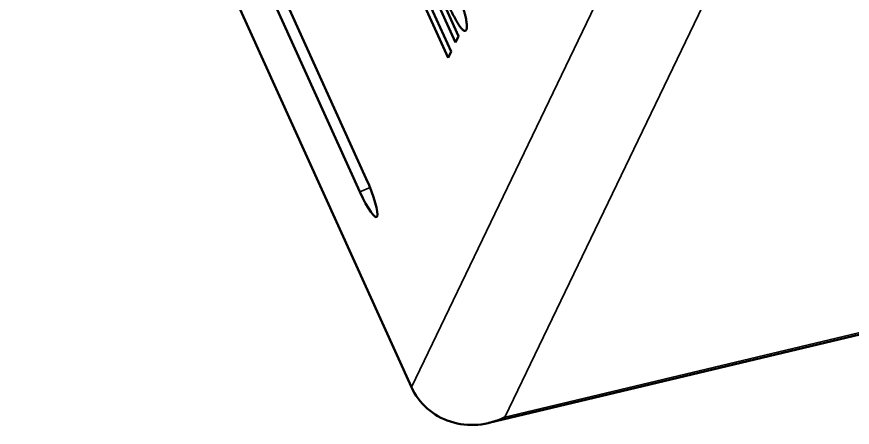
# Model space of a CAD drawing. Header units: inches. Extents: x -20.7 to 49, y -43 to 17.2.
# Drawn here: x 34.265 to 37.124, y -43.023 to -41.616 of the extents above; entities that cross this region are included whole.
import ezdxf

# ---------------------------------------------------------------- set-up
doc = ezdxf.new("R2010")
doc.units = ezdxf.units.IN
doc.header["$MEASUREMENT"] = 0
doc.layers.add('Visible (ANSI)', color=7, linetype='Continuous', lineweight=50)
doc.layers.add('Visible Narrow (ANSI)', color=7, linetype='Continuous', lineweight=35)

msp = doc.modelspace()

# ---------------------------------------------------------------- linework, layer by layer
at = {"layer": 'Visible (ANSI)'}
for p, q in [((35.6153, -42.8849), (34.2652, -39.9007)), ((34.593, -40.2531), (35.4609, -42.1715)), ((35.4392, -42.2166), (34.5713, -40.2982)), ((35.7406, -41.7577), (35.5614, -41.3615)), ((35.6509, -41.4053), (35.7765, -41.6829)), ((35.7661, -41.7046), (35.6431, -41.4328)), ((35.6355, -41.4807), (35.751, -41.736)), ((35.7765, -41.6829), (35.7661, -41.7046)), ((35.751, -41.736), (35.7406, -41.7577)), ((37.4987, -42.6209), (35.8806, -43.0078))]:
    msp.add_line(p, q, dxfattribs=at)
for centre, major_axis, ratio, start_param, end_param in [((35.4501, -42.194), (0.0462, -0.1087), 0.160787, 4.852741, 7.994333), ((35.8388, -42.7749), (0.1946, 0.157), 0.931889, 2.904194, 4.474991)]:
    msp.add_ellipse(centre, major_axis=major_axis, ratio=ratio, start_param=start_param, end_param=end_param, dxfattribs=at)
for points in [[(35.8031, -41.6614), (35.7973, -41.6734), (35.7625, -41.6227), (35.7359, -41.5639)], [(35.7906, -41.5787), (35.8102, -41.6465), (35.8031, -41.6614)]]:
    msp.add_open_spline(points, degree=2, dxfattribs=at)
at = {"layer": 'Visible Narrow (ANSI)'}
for p, q in [((36.4459, -41.1555), (35.6153, -42.8849)), ((35.9353, -42.9881), (36.7479, -41.2961)), ((35.4738, -42.2019), (35.4392, -42.2166)), ((37.527, -42.6074), (35.9353, -42.9881))]:
    msp.add_line(p, q, dxfattribs=at)

doc.saveas('drawing.dxf')
